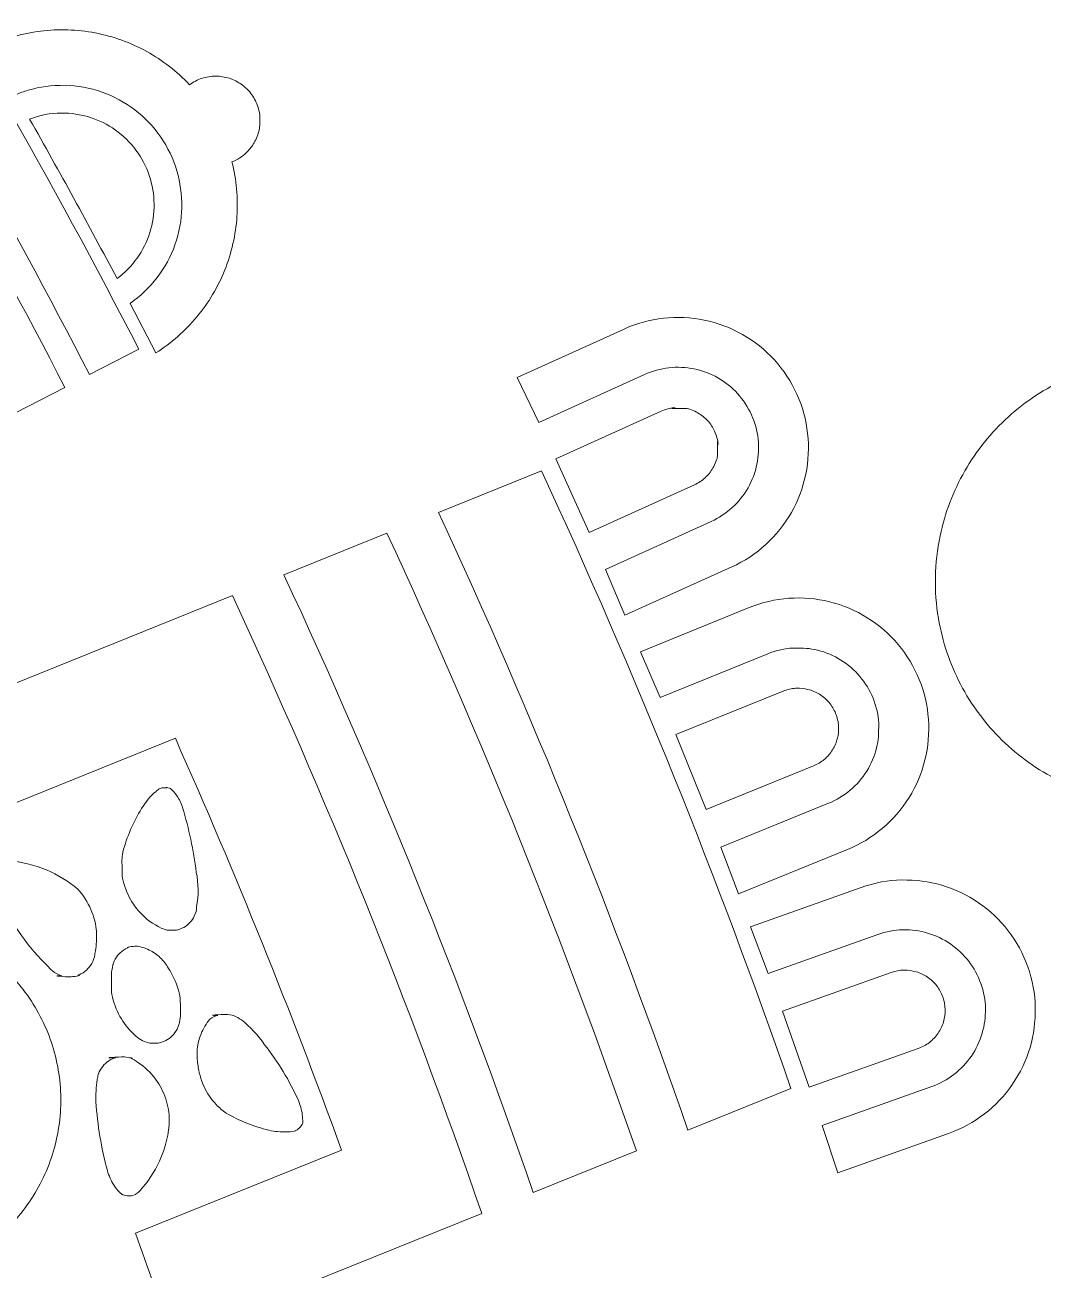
# Model space of a CAD drawing. Header units: millimetres. Extents: x -216 to 235, y -247 to 205.
# Drawn here: x 136.13 to 158.94, y 25.22 to 53.1 of the extents above; entities that cross this region are included whole.
import ezdxf

# ---------------------------------------------------------------- set-up
doc = ezdxf.new("R2010")
doc.units = ezdxf.units.MM
doc.header["$MEASUREMENT"] = 0
doc.layers.add('Camada 1', color=7, linetype='Continuous')

msp = doc.modelspace()

# ---------------------------------------------------------------- linework, layer by layer
at = {"layer": 'Camada 1', "color": 240, "lineweight": 18}
msp.add_open_spline([(40.386, -243.7514), (52.549, -242.0562), (64.5321, -239.369), (76.2543, -235.708), (76.2543, -235.708), (98.8911, -228.6351), (120.1427, -218.1082), (139.486, -204.3864), (139.486, -204.3864), (164.4969, -186.644), (185.4274, -164.233), (201.4217, -138.0695), (201.4217, -138.0695), (213.7717, -117.7741), (222.7947, -95.7966), (228.2686, -72.6782), (228.2686, -72.6782), (232.7664, -53.682), (234.7784, -34.2646), (234.2711, -14.7498), (234.2711, -14.7498), (233.6078, 8.9614), (229.2434, 32.277), (221.2854, 54.6227), (221.2854, 54.6227), (213.3274, 76.9685), (201.9717, 97.7943), (187.498, 116.5872), (187.498, 116.5872), (182.1139, 123.578), (176.3293, 130.2413), (170.1642, 136.5541), (170.1642, 136.5541), (153.5928, 153.4769), (134.5781, 167.599), (113.5883, 178.5727), (113.5883, 178.5727), (92.5985, 189.5464), (70.1505, 197.1015), (46.7969, 201.0519), (46.7969, 201.0519), (39.0919, 202.3552), (31.3295, 203.2562), (23.5308, 203.7524), (23.5308, 203.7524), (0.054, 205.2792), (-23.3725, 203.1146), (-46.1721, 197.3119), (-46.1721, 197.3119), (-57.2082, 194.503), (-67.9982, 190.8615), (-78.4793, 186.4083), (-78.4793, 186.4083), (-100.2525, 177.1917), (-120.3159, 164.6826), (-138.1754, 149.1888), (-138.1754, 149.1888), (-156.0349, 133.6951), (-171.2507, 115.5983), (-183.4483, 95.344), (-183.4483, 95.344), (-190.4371, 83.7389), (-196.3515, 71.5511), (-201.1434, 58.8799), (-201.1434, 58.8799), (-210.746, 33.3304), (-215.639, 6.4782), (-215.6655, -20.8162), (-215.6655, -20.8162), (-215.6885, -44.4186), (-212.0189, -67.7341), (-204.7472, -90.1884), (-204.7472, -90.1884), (-197.4754, -112.6427), (-186.7806, -133.683), (-172.926, -152.7913), (-172.926, -152.7913), (-167.4686, -160.3181), (-161.5547, -167.4917), (-155.2071, -174.2846)], degree=3, knots=[0, 0, 0, 0, 0.047619, 0.047619, 0.047619, 0.047619, 0.0952381, 0.0952381, 0.0952381, 0.0952381, 0.1428571, 0.1428571, 0.1428571, 0.1428571, 0.1904762, 0.1904762, 0.1904762, 0.1904762, 0.2380952, 0.2380952, 0.2380952, 0.2380952, 0.2857143, 0.2857143, 0.2857143, 0.2857143, 0.3333333, 0.3333333, 0.3333333, 0.3333333, 0.3809524, 0.3809524, 0.3809524, 0.3809524, 0.4285714, 0.4285714, 0.4285714, 0.4285714, 0.4761905, 0.4761905, 0.4761905, 0.4761905, 0.5238095, 0.5238095, 0.5238095, 0.5238095, 0.5714286, 0.5714286, 0.5714286, 0.5714286, 0.6190476, 0.6190476, 0.6190476, 0.6190476, 0.6666667, 0.6666667, 0.6666667, 0.6666667, 0.7142857, 0.7142857, 0.7142857, 0.7142857, 0.7619048, 0.7619048, 0.7619048, 0.7619048, 0.8095238, 0.8095238, 0.8095238, 0.8095238, 0.8571429, 0.8571429, 0.8571429, 0.8571429, 0.9047619, 0.9047619, 0.9047619, 0.9047619, 1, 1, 1, 1], dxfattribs=at)
at = {"layer": 'Camada 1', "color": 250, "lineweight": 18}
for points, knots in [([(169.4556, 135.5004), (152.9965, 152.348), (134.1044, 166.4135), (113.2447, 177.3504), (113.2447, 177.3504), (92.385, 188.2873), (70.0712, 195.8264), (46.8527, 199.782), (46.8527, 199.782), (39.1901, 201.0875), (31.4701, 201.9926), (23.7134, 202.4951), (23.7134, 202.4951), (0.3708, 204.0413), (-22.9262, 201.9169), (-45.6041, 196.1741), (-45.6041, 196.1741), (-56.5864, 193.3931), (-67.3248, 189.7829), (-77.7567, 185.3645), (-77.7567, 185.3645), (-99.4202, 176.2238), (-119.3871, 163.8067), (-137.1658, 148.419), (-137.1658, 148.419), (-154.9444, 133.0313), (-170.097, 115.0518), (-182.2504, 94.9233), (-182.2504, 94.9233), (-189.2131, 83.3915), (-195.1084, 71.2792), (-199.8881, 58.6848), (-199.8881, 58.6848), (-209.4979, 33.2044), (-214.3954, 6.4161), (-214.4225, -20.8161), (-214.4225, -20.8161), (-214.4225, -44.3152), (-210.6959, -67.68), (-203.3914, -90.0987), (-203.3914, -90.0987), (-196.087, -112.5174), (-185.3655, -133.5174), (-171.4908, -152.5816), (-171.4908, -152.5816), (-166.2338, -159.8049), (-160.555, -166.7015), (-154.4747, -173.2469), (-154.4747, -173.2469), (-138.5335, -190.4321), (-120.1002, -204.912), (-99.6287, -216.33), (-99.6287, -216.33), (-77.9909, -228.3986), (-54.6567, -236.727), (-30.2673, -241.0865), (-30.2673, -241.0865), (-7.2069, -245.2627), (16.2229, -245.78), (39.4452, -242.6257)], [0, 0, 0, 0, 0.0625, 0.0625, 0.0625, 0.0625, 0.125, 0.125, 0.125, 0.125, 0.1875, 0.1875, 0.1875, 0.1875, 0.25, 0.25, 0.25, 0.25, 0.3125, 0.3125, 0.3125, 0.3125, 0.375, 0.375, 0.375, 0.375, 0.4375, 0.4375, 0.4375, 0.4375, 0.5, 0.5, 0.5, 0.5, 0.5625, 0.5625, 0.5625, 0.5625, 0.625, 0.625, 0.625, 0.625, 0.6875, 0.6875, 0.6875, 0.6875, 0.75, 0.75, 0.75, 0.75, 0.8125, 0.8125, 0.8125, 0.8125, 0.875, 0.875, 0.875, 0.875, 1, 1, 1, 1]), ([(99.0752, -223.5108), (120.3873, -214.0775), (139.9613, -201.4264), (157.3152, -185.869), (157.3152, -185.869), (174.6691, -170.3116), (189.3757, -152.2309), (201.0728, -132.0723), (201.0728, -132.0723), (204.8494, -125.5637), (208.2899, -118.8715), (211.3855, -112.0128), (211.3855, -112.0128), (220.9957, -90.6018), (227.1381, -67.9511), (229.6616, -44.6183), (229.6616, -44.6183), (230.6264, -35.6978), (231.0521, -26.7353), (230.9373, -17.7634), (230.9373, -17.7634), (230.6204, 5.5261), (226.664, 28.4794), (219.1656, 50.5313), (219.1656, 50.5313), (211.6673, 72.5831), (200.8116, 93.1904), (186.8659, 111.8459), (186.8659, 111.8459), (180.4775, 120.3917), (173.4894, 128.4544), (165.9379, 135.9921), (165.9379, 135.9921), (163.2606, 138.6646), (160.5161, 141.2679), (157.7061, 143.8004)], [0, 0, 0, 0, 0.1, 0.1, 0.1, 0.1, 0.2, 0.2, 0.2, 0.2, 0.3, 0.3, 0.3, 0.3, 0.4, 0.4, 0.4, 0.4, 0.5, 0.5, 0.5, 0.5, 0.6, 0.6, 0.6, 0.6, 0.7, 0.7, 0.7, 0.7, 0.8, 0.8, 0.8, 0.8, 1, 1, 1, 1]), ([(60.7714, 142.4533), (77.9787, 137.0124), (94.123, 128.9467), (108.8068, 118.4548), (108.8068, 118.4548), (124.9538, 106.9173), (138.8796, 92.7784), (150.1705, 76.4581), (150.1705, 76.4581), (160.415, 61.5908), (168.2076, 45.304), (173.3565, 27.9986), (173.3565, 27.9986), (178.6945, 10.0576), (181.054, -8.5113), (180.3726, -27.2172), (180.3726, -27.2172), (179.6985, -45.2033), (176.219, -62.8625), (170.0198, -79.76), (170.0198, -79.76), (163.8206, -96.6575), (155.0545, -112.3772), (143.9371, -126.532), (143.9371, -126.532), (140.0032, -131.5408), (135.7961, -136.3224), (131.3289, -140.8621), (131.3289, -140.8621), (122.0238, -150.3182), (111.6907, -158.6385), (100.4673, -165.7122)], [0, 0, 0, 0, 0.1111111, 0.1111111, 0.1111111, 0.1111111, 0.2222222, 0.2222222, 0.2222222, 0.2222222, 0.3333333, 0.3333333, 0.3333333, 0.3333333, 0.4444444, 0.4444444, 0.4444444, 0.4444444, 0.5555556, 0.5555556, 0.5555556, 0.5555556, 0.6666667, 0.6666667, 0.6666667, 0.6666667, 0.7777778, 0.7777778, 0.7777778, 0.7777778, 1, 1, 1, 1]), ([(157.7781, 142.3947), (174.8588, 126.9372), (189.3112, 108.9981), (200.7793, 89.0189), (200.7793, 89.0189), (208.9387, 74.804), (215.4585, 59.7664), (220.2569, 44.0943), (220.2569, 44.0943), (227.0855, 21.7894), (230.3409, -1.3091), (229.9427, -24.6323), (229.9427, -24.6323), (229.7943, -33.3264), (229.1356, -41.9967), (227.9688, -50.6134), (227.9688, -50.6134), (224.8247, -73.616), (218.1209, -95.8435), (208.0225, -116.7486), (208.0225, -116.7486), (198.742, -135.9605), (186.7927, -153.6364), (172.4235, -169.4081), (172.4235, -169.4081), (151.9431, -191.8875), (127.3193, -209.7323), (99.5812, -222.1967)], [0, 0, 0, 0, 0.125, 0.125, 0.125, 0.125, 0.25, 0.25, 0.25, 0.25, 0.375, 0.375, 0.375, 0.375, 0.5, 0.5, 0.5, 0.5, 0.625, 0.625, 0.625, 0.625, 0.75, 0.75, 0.75, 0.75, 1, 1, 1, 1]), ([(99.8055, -164.6599), (114.881, -155.2167), (128.2937, -143.5315), (139.7132, -129.8919), (139.7132, -129.8919), (152.7839, -114.2803), (162.8561, -96.5853), (169.6061, -77.3759), (169.6061, -77.3759), (175.5536, -60.4675), (178.7829, -42.8368), (179.2144, -24.9179), (179.2144, -24.9179), (179.4625, -14.612), (178.7772, -4.3259), (177.1642, 5.8561), (177.1642, 5.8561), (174.3321, 23.5449), (168.7678, 40.5729), (160.6081, 56.5209), (160.6081, 56.5209), (152.4838, 72.3997), (141.9854, 86.8191), (129.3689, 99.4273), (129.3689, 99.4273), (116.7368, 112.0511), (102.2854, 122.5434), (86.3705, 130.6458), (86.3705, 130.6458), (78.0161, 134.8992), (69.3387, 138.4478), (60.3979, 141.2675)], [0, 0, 0, 0, 0.1111111, 0.1111111, 0.1111111, 0.1111111, 0.2222222, 0.2222222, 0.2222222, 0.2222222, 0.3333333, 0.3333333, 0.3333333, 0.3333333, 0.4444444, 0.4444444, 0.4444444, 0.4444444, 0.5555556, 0.5555556, 0.5555556, 0.5555556, 0.6666667, 0.6666667, 0.6666667, 0.6666667, 0.7777778, 0.7777778, 0.7777778, 0.7777778, 1, 1, 1, 1]), ([(39.4452, -242.6257), (51.8039, -240.947), (63.9786, -238.2392), (75.8837, -234.5214), (75.8837, -234.5214), (98.4034, -227.4817), (119.5445, -217.0058), (138.7865, -203.3516), (138.7865, -203.3516), (162.3398, -186.6382), (182.2735, -165.7398), (197.8558, -141.4234), (197.8558, -141.4234), (210.5592, -121.5071), (219.9906, -99.8488), (225.9178, -76.9817), (225.9178, -76.9817), (231.1662, -56.7331), (233.5541, -35.952), (233.035, -15.0406), (233.035, -15.0406), (232.4527, 8.4214), (228.2073, 31.5036), (220.4032, 53.6376), (220.4032, 53.6376), (212.5992, 75.7714), (201.4288, 96.412), (187.1669, 115.0511), (187.1669, 115.0511), (181.6804, 122.2215), (175.7693, 129.0463), (169.4555, 135.5004)], [0, 0, 0, 0, 0.1111111, 0.1111111, 0.1111111, 0.1111111, 0.2222222, 0.2222222, 0.2222222, 0.2222222, 0.3333333, 0.3333333, 0.3333333, 0.3333333, 0.4444444, 0.4444444, 0.4444444, 0.4444444, 0.5555556, 0.5555556, 0.5555556, 0.5555556, 0.6666667, 0.6666667, 0.6666667, 0.6666667, 0.7777778, 0.7777778, 0.7777778, 0.7777778, 1, 1, 1, 1]), ([(148.7192, 133.8278), (164.905, 119.3146), (178.6212, 102.4479), (189.53, 83.6432), (189.53, 83.6432), (198.4411, 68.2822), (205.3104, 51.9059), (210.0247, 34.7844), (210.0247, 34.7844), (217.5235, 7.5444), (219.4373, -20.6439), (215.6891, -48.6475), (215.6891, -48.6475), (212.7593, -70.3435), (206.4715, -91.3141), (196.9806, -111.043), (196.9806, -111.043), (188.8786, -127.8847), (178.5954, -143.4905), (166.316, -157.5797), (166.316, -157.5797), (149.2138, -177.2025), (128.7813, -193.3288), (105.7217, -205.4035), (105.7217, -205.4035), (105.5479, -205.7723), (105.3184, -206.1094), (105.039, -206.4064), (105.039, -206.4064), (104.8151, -206.6446), (104.5629, -206.8527), (104.2866, -207.0274), (104.2866, -207.0274), (104.2866, -207.2716), (104.248, -207.5139), (104.1722, -207.7466), (104.1722, -207.7466), (104.0964, -207.9793), (103.9852, -208.1974), (103.8412, -208.3953), (103.8412, -208.3953), (103.779, -208.4809), (103.711, -208.562), (103.6377, -208.6384), (103.6377, -208.6384), (103.4563, -208.8272), (103.2565, -208.9964), (103.0404, -209.1442), (103.0404, -209.1442), (103.0124, -209.6654), (102.9156, -210.1783), (102.7516, -210.6738), (102.7516, -210.6738), (102.6789, -210.8857), (102.5739, -211.0836), (102.4393, -211.2627), (102.4393, -211.2627), (102.3046, -211.4418), (102.1436, -211.5977), (101.9602, -211.7264)], [0, 0, 0, 0, 0.0625, 0.0625, 0.0625, 0.0625, 0.125, 0.125, 0.125, 0.125, 0.1875, 0.1875, 0.1875, 0.1875, 0.25, 0.25, 0.25, 0.25, 0.3125, 0.3125, 0.3125, 0.3125, 0.375, 0.375, 0.375, 0.375, 0.4375, 0.4375, 0.4375, 0.4375, 0.5, 0.5, 0.5, 0.5, 0.5625, 0.5625, 0.5625, 0.5625, 0.625, 0.625, 0.625, 0.625, 0.6875, 0.6875, 0.6875, 0.6875, 0.75, 0.75, 0.75, 0.75, 0.8125, 0.8125, 0.8125, 0.8125, 0.875, 0.875, 0.875, 0.875, 1, 1, 1, 1]), ([(131.6572, 55.6663), (131.9572, 56.0205), (132.2018, 56.415), (132.3856, 56.8412), (132.3856, 56.8412), (134.6481, 53.2693), (136.7495, 49.6003), (138.6858, 45.8415)], [0, 0, 0, 0, 0.3333333, 0.3333333, 0.3333333, 0.3333333, 1, 1, 1, 1]), ([(135.3029, 52.6212), (135.6762, 52.7964), (136.0723, 52.9112), (136.4815, 52.9625), (136.4815, 52.9625), (136.8906, 53.0139), (137.3028, 53.0006), (137.7079, 52.9229), (137.7079, 52.9229), (138.1129, 52.8453), (138.5008, 52.7053), (138.862, 52.5063), (138.862, 52.5063), (139.2191, 52.3096), (139.5414, 52.0601), (139.8213, 51.7637)], [0, 0, 0, 0, 0.2, 0.2, 0.2, 0.2, 0.4, 0.4, 0.4, 0.4, 0.6, 0.6, 0.6, 0.6, 1, 1, 1, 1]), ([(139.8213, 51.7637), (139.9058, 51.8253), (139.9989, 51.8729), (140.0984, 51.9054), (140.0984, 51.9054), (140.1978, 51.9378), (140.3017, 51.9545), (140.4057, 51.9545), (140.4057, 51.9545), (140.5109, 51.9545), (140.6136, 51.9384), (140.7131, 51.9063), (140.7131, 51.9063), (140.8126, 51.8741), (140.9059, 51.8268), (140.9906, 51.7654), (140.9906, 51.7654), (141.0565, 51.7176), (141.1161, 51.6622), (141.1685, 51.5999), (141.1685, 51.5999), (141.2358, 51.5193), (141.2896, 51.4291), (141.3287, 51.3317), (141.3287, 51.3317), (141.3678, 51.2342), (141.3982, 51.1093), (141.3982, 51.0271), (141.3982, 51.0271), (141.3982, 50.8809), (141.3958, 50.8178), (141.3701, 50.716), (141.3701, 50.716), (141.3444, 50.6142), (141.3031, 50.5176), (141.2472, 50.4287)], [0, 0, 0, 0, 0.1, 0.1, 0.1, 0.1, 0.2, 0.2, 0.2, 0.2, 0.3, 0.3, 0.3, 0.3, 0.4, 0.4, 0.4, 0.4, 0.5, 0.5, 0.5, 0.5, 0.6, 0.6, 0.6, 0.6, 0.7, 0.7, 0.7, 0.7, 0.8, 0.8, 0.8, 0.8, 1, 1, 1, 1]), ([(138.4896, 46.8661), (138.7215, 47.0259), (138.9256, 47.22), (139.0967, 47.4437), (139.0967, 47.4437), (139.2679, 47.6673), (139.402, 47.915), (139.4957, 48.1806), (139.4957, 48.1806), (139.5894, 48.4462), (139.6474, 48.7495), (139.6474, 49.0047), (139.6474, 49.0047), (139.6474, 49.3191), (139.6173, 49.5655), (139.5369, 49.8354), (139.5369, 49.8354), (139.4566, 50.1053), (139.335, 50.3594), (139.1752, 50.5913), (139.1752, 50.5913), (139.0154, 50.8232), (138.8213, 51.0273), (138.5977, 51.1985), (138.5977, 51.1985), (138.374, 51.3696), (138.1263, 51.5037), (137.8608, 51.5974), (137.8608, 51.5974), (137.5951, 51.6911), (137.2918, 51.7491), (137.0366, 51.7491), (137.0366, 51.7491), (136.7222, 51.7491), (136.4759, 51.719), (136.2059, 51.6387), (136.2059, 51.6387), (136.1117, 51.6106), (136.0192, 51.5774), (135.9286, 51.5392)], [0, 0, 0, 0, 0.0909091, 0.0909091, 0.0909091, 0.0909091, 0.1818182, 0.1818182, 0.1818182, 0.1818182, 0.2727273, 0.2727273, 0.2727273, 0.2727273, 0.3636364, 0.3636364, 0.3636364, 0.3636364, 0.4545455, 0.4545455, 0.4545455, 0.4545455, 0.5454545, 0.5454545, 0.5454545, 0.5454545, 0.6363636, 0.6363636, 0.6363636, 0.6363636, 0.7272727, 0.7272727, 0.7272727, 0.7272727, 0.8181818, 0.8181818, 0.8181818, 0.8181818, 1, 1, 1, 1]), ([(136.9478, 51.1277), (136.7145, 51.1277), (136.4664, 51.0798), (136.2395, 50.9935), (136.2395, 50.9935), (136.9091, 49.812), (137.5618, 48.621), (138.1974, 47.4209)], [0, 0, 0, 0, 0.3333333, 0.3333333, 0.3333333, 0.3333333, 1, 1, 1, 1]), ([(138.1974, 47.4209), (138.3709, 47.5499), (138.5221, 47.7045), (138.6473, 47.8808), (138.6473, 47.8808), (138.7725, 48.0571), (138.8686, 48.2509), (138.9331, 48.4573), (138.9331, 48.4573), (138.9977, 48.6637), (139.0268, 48.8672), (139.0268, 49.0939), (139.0268, 49.0939), (139.0268, 49.3007), (138.9883, 49.5233), (138.9192, 49.7282), (138.9192, 49.7282), (138.8501, 49.9331), (138.7498, 50.1247), (138.6208, 50.2982), (138.6208, 50.2982), (138.4918, 50.4718), (138.3372, 50.623), (138.1609, 50.7482), (138.1609, 50.7482), (137.9845, 50.8734), (137.7908, 50.9694), (137.5844, 51.034), (137.5844, 51.034), (137.378, 51.0985), (137.1745, 51.1277), (136.9478, 51.1277)], [0, 0, 0, 0, 0.1111111, 0.1111111, 0.1111111, 0.1111111, 0.2222222, 0.2222222, 0.2222222, 0.2222222, 0.3333333, 0.3333333, 0.3333333, 0.3333333, 0.4444444, 0.4444444, 0.4444444, 0.4444444, 0.5555556, 0.5555556, 0.5555556, 0.5555556, 0.6666667, 0.6666667, 0.6666667, 0.6666667, 0.7777778, 0.7777778, 0.7777778, 0.7777778, 1, 1, 1, 1]), ([(141.2472, 50.4287), (141.2051, 50.3616), (141.1552, 50.2999), (141.0984, 50.2446), (141.0984, 50.2446), (141.0042, 50.153), (140.8938, 50.082), (140.7713, 50.0346), (140.7713, 50.0346), (140.8726, 49.6348), (140.91, 49.2242), (140.8828, 48.8127), (140.8828, 48.8127), (140.8556, 48.4013), (140.7644, 47.9992), (140.6113, 47.6162), (140.6113, 47.6162), (140.4583, 47.2333), (140.2472, 46.879), (139.9834, 46.5622), (139.9834, 46.5622), (139.7208, 46.2469), (139.4124, 45.9764), (139.0657, 45.7571)], [0, 0, 0, 0, 0.1428571, 0.1428571, 0.1428571, 0.1428571, 0.2857143, 0.2857143, 0.2857143, 0.2857143, 0.4285714, 0.4285714, 0.4285714, 0.4285714, 0.5714286, 0.5714286, 0.5714286, 0.5714286, 0.7142857, 0.7142857, 0.7142857, 0.7142857, 1, 1, 1, 1]), ([(149.5544, 46.293), (149.8345, 46.4197), (150.1309, 46.5011), (150.4364, 46.5352), (150.4364, 46.5352), (150.7419, 46.5692), (151.049, 46.555), (151.3501, 46.493), (151.3501, 46.493), (151.6512, 46.4309), (151.9388, 46.3225), (152.206, 46.1705), (152.206, 46.1705), (152.4732, 46.0184), (152.7133, 45.8264), (152.9204, 45.5993), (152.9204, 45.5993), (153.1275, 45.3721), (153.2965, 45.1153), (153.4233, 44.8353), (153.4233, 44.8353), (153.5501, 44.5552), (153.6315, 44.2588), (153.6655, 43.9533), (153.6655, 43.9533), (153.6995, 43.6477), (153.6853, 43.3406), (153.6233, 43.0396), (153.6233, 43.0396), (153.5613, 42.7385), (153.4529, 42.4508), (153.3008, 42.1836), (153.3008, 42.1836), (153.1488, 41.9165), (152.9568, 41.6764), (152.7296, 41.4693), (152.7296, 41.4693), (152.5024, 41.2622), (152.2457, 41.0931), (151.9656, 40.9664)], [0, 0, 0, 0, 0.0909091, 0.0909091, 0.0909091, 0.0909091, 0.1818182, 0.1818182, 0.1818182, 0.1818182, 0.2727273, 0.2727273, 0.2727273, 0.2727273, 0.3636364, 0.3636364, 0.3636364, 0.3636364, 0.4545455, 0.4545455, 0.4545455, 0.4545455, 0.5454545, 0.5454545, 0.5454545, 0.5454545, 0.6363636, 0.6363636, 0.6363636, 0.6363636, 0.7272727, 0.7272727, 0.7272727, 0.7272727, 0.8181818, 0.8181818, 0.8181818, 0.8181818, 1, 1, 1, 1]), ([(150.0151, 45.2753), (150.0151, 45.2753), (147.642, 44.2011), (147.642, 44.2011), (147.642, 44.2011), (147.642, 44.2011), (147.1572, 45.2078), (147.1572, 45.2078), (147.1572, 45.2078), (147.1572, 45.2078), (149.5544, 46.293), (149.5544, 46.293)], [0, 0, 0, 0, 0.25, 0.25, 0.25, 0.25, 0.5, 0.5, 0.5, 0.5, 1, 1, 1, 1]), ([(162.0326, 35.6956), (162.5525, 35.7517), (163.0573, 35.8884), (163.5344, 36.1024), (163.5344, 36.1024), (164.0115, 36.3165), (164.4493, 36.6025), (164.837, 36.9535), (164.837, 36.9535), (165.2246, 37.3044), (165.5526, 37.7117), (165.8128, 38.1653), (165.8128, 38.1653), (166.073, 38.6189), (166.259, 39.1076), (166.3664, 39.6194), (166.3664, 39.6194), (166.4737, 40.1313), (166.4996, 40.6535), (166.4435, 41.1735), (166.4435, 41.1735), (166.3874, 41.6934), (166.2506, 42.1981), (166.0366, 42.6752), (166.0366, 42.6752), (165.8226, 43.1524), (165.5366, 43.5901), (165.1856, 43.9778), (165.1856, 43.9778), (164.8346, 44.3654), (164.4273, 44.6934), (163.9737, 44.9536), (163.9737, 44.9536), (163.5201, 45.2138), (163.0314, 45.3999), (162.5196, 45.5072), (162.5196, 45.5072), (162.0078, 45.6145), (161.4855, 45.6404), (160.9656, 45.5843), (160.9656, 45.5843), (160.4457, 45.5282), (159.941, 45.3915), (159.4638, 45.1775), (159.4638, 45.1775), (158.9867, 44.9635), (158.5489, 44.6774), (158.1613, 44.3265), (158.1613, 44.3265), (157.7736, 43.9755), (157.4457, 43.5682), (157.1855, 43.1146), (157.1855, 43.1146), (156.9253, 42.661), (156.7392, 42.1722), (156.6319, 41.6604), (156.6319, 41.6604), (156.504, 41.0504), (156.4917, 40.4272), (156.5954, 39.8125), (156.5954, 39.8125), (156.6823, 39.2969), (156.8489, 38.8012), (157.0909, 38.3377), (157.0909, 38.3377), (157.333, 37.8743), (157.6445, 37.4543), (158.0179, 37.0883), (158.0179, 37.0883), (158.3914, 36.7223), (158.8175, 36.4192), (159.2857, 36.1865), (159.2857, 36.1865), (159.754, 35.9537), (160.2529, 35.7972), (160.7701, 35.7205), (160.7701, 35.7205), (161.1887, 35.6585), (161.6119, 35.6502), (162.0326, 35.6956)], [0, 0, 0, 0, 0.047619, 0.047619, 0.047619, 0.047619, 0.0952381, 0.0952381, 0.0952381, 0.0952381, 0.1428571, 0.1428571, 0.1428571, 0.1428571, 0.1904762, 0.1904762, 0.1904762, 0.1904762, 0.2380952, 0.2380952, 0.2380952, 0.2380952, 0.2857143, 0.2857143, 0.2857143, 0.2857143, 0.3333333, 0.3333333, 0.3333333, 0.3333333, 0.3809524, 0.3809524, 0.3809524, 0.3809524, 0.4285714, 0.4285714, 0.4285714, 0.4285714, 0.4761905, 0.4761905, 0.4761905, 0.4761905, 0.5238095, 0.5238095, 0.5238095, 0.5238095, 0.5714286, 0.5714286, 0.5714286, 0.5714286, 0.6190476, 0.6190476, 0.6190476, 0.6190476, 0.6666667, 0.6666667, 0.6666667, 0.6666667, 0.7142857, 0.7142857, 0.7142857, 0.7142857, 0.7619048, 0.7619048, 0.7619048, 0.7619048, 0.8095238, 0.8095238, 0.8095238, 0.8095238, 0.8571429, 0.8571429, 0.8571429, 0.8571429, 0.9047619, 0.9047619, 0.9047619, 0.9047619, 1, 1, 1, 1]), ([(152.5553, 43.8296), (152.5343, 44.0184), (152.484, 44.2016), (152.4057, 44.3746), (152.4057, 44.3746), (152.3273, 44.5476), (152.2229, 44.7063), (152.0949, 44.8467), (152.0949, 44.8467), (151.967, 44.987), (151.8186, 45.1057), (151.6535, 45.1996), (151.6535, 45.1996), (151.4884, 45.2936), (151.3107, 45.3605), (151.1246, 45.3989), (151.1246, 45.3989), (150.9386, 45.4372), (150.7489, 45.446), (150.5601, 45.425), (150.5601, 45.425), (150.3713, 45.4039), (150.1881, 45.3536), (150.0151, 45.2753)], [0, 0, 0, 0, 0.1428571, 0.1428571, 0.1428571, 0.1428571, 0.2857143, 0.2857143, 0.2857143, 0.2857143, 0.4285714, 0.4285714, 0.4285714, 0.4285714, 0.5714286, 0.5714286, 0.5714286, 0.5714286, 0.7142857, 0.7142857, 0.7142857, 0.7142857, 1, 1, 1, 1]), ([(150.3875, 44.4525), (150.3875, 44.4525), (148.027, 43.3839), (148.027, 43.3839), (148.027, 43.3839), (148.027, 43.3839), (148.7731, 41.7388), (148.7731, 41.7388), (148.7731, 41.7388), (148.7731, 41.7388), (151.1325, 42.8069), (151.1325, 42.8069)], [0, 0, 0, 0, 0.25, 0.25, 0.25, 0.25, 0.5, 0.5, 0.5, 0.5, 1, 1, 1, 1]), ([(151.4275, 44.2382), (151.3635, 44.3084), (151.2893, 44.3677), (151.2068, 44.4146), (151.2068, 44.4146), (151.1242, 44.4616), (150.9945, 44.5143), (150.9423, 44.5143), (150.9423, 44.5143), (150.2573, 44.5143), (150.8383, 44.5273), (150.6601, 44.5273), (150.6601, 44.5273), (150.5948, 44.5273), (150.4741, 44.4917), (150.3875, 44.4525)], [0, 0, 0, 0, 0.2, 0.2, 0.2, 0.2, 0.4, 0.4, 0.4, 0.4, 0.6, 0.6, 0.6, 0.6, 1, 1, 1, 1]), ([(151.1325, 42.8069), (151.219, 42.846), (151.2983, 42.8982), (151.3685, 42.9622), (151.3685, 42.9622), (151.4387, 43.0262), (151.498, 43.1004), (151.545, 43.1829), (151.545, 43.1829), (151.592, 43.2655), (151.6446, 43.3952), (151.6446, 43.4474), (151.6446, 43.4474), (151.6446, 44.1324), (151.6576, 43.5514), (151.6576, 43.7296), (151.6576, 43.7296), (151.6576, 43.7949), (151.622, 43.9156), (151.5828, 44.0021), (151.5828, 44.0021), (151.5437, 44.0886), (151.4915, 44.168), (151.4275, 44.2382)], [0, 0, 0, 0, 0.1428571, 0.1428571, 0.1428571, 0.1428571, 0.2857143, 0.2857143, 0.2857143, 0.2857143, 0.4285714, 0.4285714, 0.4285714, 0.4285714, 0.5714286, 0.5714286, 0.5714286, 0.5714286, 0.7142857, 0.7142857, 0.7142857, 0.7142857, 1, 1, 1, 1]), ([(151.505, 41.984), (151.678, 42.0624), (151.8366, 42.1668), (151.977, 42.2948), (151.977, 42.2948), (152.1174, 42.4228), (152.236, 42.5711), (152.33, 42.7362), (152.33, 42.7362), (152.4239, 42.9013), (152.4909, 43.079), (152.5292, 43.265), (152.5292, 43.265), (152.5676, 43.4511), (152.5763, 43.6408), (152.5553, 43.8296)], [0, 0, 0, 0, 0.2, 0.2, 0.2, 0.2, 0.4, 0.4, 0.4, 0.4, 0.6, 0.6, 0.6, 0.6, 1, 1, 1, 1]), ([(151.9656, 40.9664), (151.9656, 40.9664), (149.5697, 39.8818), (149.5697, 39.8818), (149.5697, 39.8818), (149.5697, 39.8818), (149.1342, 40.9108), (149.1342, 40.9108), (149.1342, 40.9108), (149.1342, 40.9108), (151.505, 41.984), (151.505, 41.984)], [0, 0, 0, 0, 0.25, 0.25, 0.25, 0.25, 0.5, 0.5, 0.5, 0.5, 1, 1, 1, 1]), ([(156.3715, 37.5555), (156.3496, 37.8621), (156.28, 38.1616), (156.1643, 38.4464), (156.1643, 38.4464), (156.0488, 38.7313), (155.89, 38.9945), (155.6921, 39.2297), (155.6921, 39.2297), (155.4941, 39.4649), (155.2618, 39.6662), (155.0009, 39.8287), (155.0009, 39.8287), (154.7399, 39.9912), (154.4568, 40.1109), (154.1584, 40.1848), (154.1584, 40.1848), (153.86, 40.2587), (153.5537, 40.2851), (153.2471, 40.2632), (153.2471, 40.2632), (152.9404, 40.2412), (152.641, 40.1716), (152.3562, 40.056)], [0, 0, 0, 0, 0.1428571, 0.1428571, 0.1428571, 0.1428571, 0.2857143, 0.2857143, 0.2857143, 0.2857143, 0.4285714, 0.4285714, 0.4285714, 0.4285714, 0.5714286, 0.5714286, 0.5714286, 0.5714286, 0.7142857, 0.7142857, 0.7142857, 0.7142857, 1, 1, 1, 1]), ([(152.3562, 40.056), (152.3562, 40.056), (149.9192, 39.0671), (149.9192, 39.0671), (149.9192, 39.0671), (149.9192, 39.0671), (150.3648, 38.0424), (150.3648, 38.0424), (150.3648, 38.0424), (150.3648, 38.0424), (152.7762, 39.021), (152.7762, 39.021)], [0, 0, 0, 0, 0.25, 0.25, 0.25, 0.25, 0.5, 0.5, 0.5, 0.5, 1, 1, 1, 1]), ([(152.7762, 39.021), (152.9522, 39.0924), (153.18, 39.1489), (153.3267, 39.1489), (153.3267, 39.1489), (153.5978, 39.1489), (153.7054, 39.1462), (153.8898, 39.1005), (153.8898, 39.1005), (154.0742, 39.0549), (154.2491, 38.9809), (154.4104, 38.8805), (154.4104, 38.8805), (154.5716, 38.7801), (154.7151, 38.6557), (154.8374, 38.5104), (154.8374, 38.5104), (154.9598, 38.365), (155.0579, 38.2024), (155.1293, 38.0264), (155.1293, 38.0264), (155.2007, 37.8504), (155.2572, 37.6227), (155.2572, 37.4759), (155.2572, 37.4759), (155.2572, 37.2047), (155.2545, 37.0972), (155.2088, 36.9128), (155.2088, 36.9128), (155.1632, 36.7284), (155.0892, 36.5535), (154.9888, 36.3922), (154.9888, 36.3922), (154.8884, 36.231), (154.764, 36.0874), (154.6187, 35.9651), (154.6187, 35.9651), (154.4733, 35.8428), (154.3107, 35.7447), (154.1347, 35.6733)], [0, 0, 0, 0, 0.0909091, 0.0909091, 0.0909091, 0.0909091, 0.1818182, 0.1818182, 0.1818182, 0.1818182, 0.2727273, 0.2727273, 0.2727273, 0.2727273, 0.3636364, 0.3636364, 0.3636364, 0.3636364, 0.4545455, 0.4545455, 0.4545455, 0.4545455, 0.5454545, 0.5454545, 0.5454545, 0.5454545, 0.6363636, 0.6363636, 0.6363636, 0.6363636, 0.7272727, 0.7272727, 0.7272727, 0.7272727, 0.8181818, 0.8181818, 0.8181818, 0.8181818, 1, 1, 1, 1]), ([(153.1158, 38.1841), (153.2038, 38.2198), (153.3177, 38.2481), (153.3911, 38.2481), (153.3911, 38.2481), (153.5266, 38.2481), (153.5804, 38.2467), (153.6726, 38.2239), (153.6726, 38.2239), (153.7648, 38.201), (153.8523, 38.164), (153.9329, 38.1138), (153.9329, 38.1138), (154.0135, 38.0636), (154.0853, 38.0014), (154.1465, 37.9288), (154.1465, 37.9288), (154.2076, 37.8561), (154.2566, 37.7748), (154.2924, 37.6867), (154.2924, 37.6867), (154.3281, 37.5988), (154.3563, 37.4849), (154.3563, 37.4115), (154.3563, 37.4115), (154.3563, 37.2759), (154.355, 37.2222), (154.3321, 37.13), (154.3321, 37.13), (154.3093, 37.0378), (154.2723, 36.9503), (154.2221, 36.8697), (154.2221, 36.8697), (154.1719, 36.7891), (154.1097, 36.7173), (154.0371, 36.6561), (154.0371, 36.6561), (153.9644, 36.595), (153.8831, 36.5459), (153.7951, 36.5102)], [0, 0, 0, 0, 0.0909091, 0.0909091, 0.0909091, 0.0909091, 0.1818182, 0.1818182, 0.1818182, 0.1818182, 0.2727273, 0.2727273, 0.2727273, 0.2727273, 0.3636364, 0.3636364, 0.3636364, 0.3636364, 0.4545455, 0.4545455, 0.4545455, 0.4545455, 0.5454545, 0.5454545, 0.5454545, 0.5454545, 0.6363636, 0.6363636, 0.6363636, 0.6363636, 0.7272727, 0.7272727, 0.7272727, 0.7272727, 0.8181818, 0.8181818, 0.8181818, 0.8181818, 1, 1, 1, 1]), ([(153.7951, 36.5102), (153.7951, 36.5102), (151.3941, 35.5359), (151.3941, 35.5359), (151.3941, 35.5359), (151.3941, 35.5359), (150.716, 37.2102), (150.716, 37.2102), (150.716, 37.2102), (150.716, 37.2102), (153.1158, 38.1841), (153.1158, 38.1841)], [0, 0, 0, 0, 0.25, 0.25, 0.25, 0.25, 0.5, 0.5, 0.5, 0.5, 1, 1, 1, 1]), ([(154.5547, 34.6382), (154.8396, 34.7538), (155.1028, 34.9125), (155.338, 35.1105), (155.338, 35.1105), (155.5732, 35.3085), (155.7745, 35.5408), (155.937, 35.8017), (155.937, 35.8017), (156.0995, 36.0627), (156.2192, 36.3458), (156.2931, 36.6442), (156.2931, 36.6442), (156.3671, 36.9426), (156.3934, 37.2489), (156.3715, 37.5555)], [0, 0, 0, 0, 0.2, 0.2, 0.2, 0.2, 0.4, 0.4, 0.4, 0.4, 0.6, 0.6, 0.6, 0.6, 1, 1, 1, 1]), ([(139.0707, 35.9397), (138.942, 35.8309), (138.8335, 35.7019), (138.7484, 35.5564), (138.7484, 35.5564), (138.5596, 35.2525), (138.4185, 34.9238), (138.3283, 34.5777), (138.3283, 34.5777), (138.297, 34.4179), (138.3106, 34.4246), (138.3106, 34.0935), (138.3106, 34.0935), (138.3106, 33.9844), (138.3749, 33.7751), (138.4434, 33.6274), (138.4434, 33.6274), (138.512, 33.4797), (138.6029, 33.3446), (138.7137, 33.2253), (138.7137, 33.2253), (138.8487, 33.08), (139.0089, 32.9631), (139.1883, 32.8786), (139.1883, 32.8786), (139.2412, 32.8536), (139.3168, 32.83), (139.3554, 32.83), (139.3554, 32.83), (139.4801, 32.83), (139.2414, 32.8354), (139.5293, 32.8354), (139.5293, 32.8354), (139.5625, 32.8354), (139.6418, 32.8661), (139.693, 32.8943), (139.693, 32.8943), (139.7443, 32.9224), (139.7905, 32.9583), (139.8306, 33.0009), (139.8306, 33.0009), (139.8706, 33.0435), (139.9035, 33.0919), (139.9284, 33.1447), (139.9284, 33.1447), (139.9594, 33.2105), (139.9807, 33.2914), (139.9807, 33.3537), (139.9807, 33.3537), (140.0259, 33.6117), (140.0229, 33.8737), (139.9718, 34.1306), (139.9718, 34.1306), (139.9104, 34.6207), (139.8079, 35.1039), (139.6651, 35.5767), (139.6651, 35.5767), (139.6364, 35.6717), (139.5932, 35.761), (139.5366, 35.8424), (139.5366, 35.8424), (139.4962, 35.9006), (139.4494, 35.9539), (139.397, 36.0016), (139.397, 36.0016), (139.4333, 36.0016), (139.3311, 36.0259), (139.3107, 36.0259), (139.3107, 36.0259), (139.2515, 36.0259), (139.4057, 36.0222), (139.2212, 36.0222), (139.2212, 36.0222), (139.2044, 36.0222), (139.1113, 35.9911), (139.1371, 35.9911), (139.1371, 35.9911), (139.1279, 35.9911), (139.0707, 35.9471), (139.0707, 35.9397)], [0, 0, 0, 0, 0.047619, 0.047619, 0.047619, 0.047619, 0.0952381, 0.0952381, 0.0952381, 0.0952381, 0.1428571, 0.1428571, 0.1428571, 0.1428571, 0.1904762, 0.1904762, 0.1904762, 0.1904762, 0.2380952, 0.2380952, 0.2380952, 0.2380952, 0.2857143, 0.2857143, 0.2857143, 0.2857143, 0.3333333, 0.3333333, 0.3333333, 0.3333333, 0.3809524, 0.3809524, 0.3809524, 0.3809524, 0.4285714, 0.4285714, 0.4285714, 0.4285714, 0.4761905, 0.4761905, 0.4761905, 0.4761905, 0.5238095, 0.5238095, 0.5238095, 0.5238095, 0.5714286, 0.5714286, 0.5714286, 0.5714286, 0.6190476, 0.6190476, 0.6190476, 0.6190476, 0.6666667, 0.6666667, 0.6666667, 0.6666667, 0.7142857, 0.7142857, 0.7142857, 0.7142857, 0.7619048, 0.7619048, 0.7619048, 0.7619048, 0.8095238, 0.8095238, 0.8095238, 0.8095238, 0.8571429, 0.8571429, 0.8571429, 0.8571429, 0.9047619, 0.9047619, 0.9047619, 0.9047619, 1, 1, 1, 1]), ([(154.1347, 35.6733), (154.1347, 35.6733), (151.7209, 34.6939), (151.7209, 34.6939), (151.7209, 34.6939), (151.7209, 34.6939), (152.1164, 33.6487), (152.1164, 33.6487), (152.1164, 33.6487), (152.1164, 33.6487), (154.5547, 34.6382), (154.5547, 34.6382)], [0, 0, 0, 0, 0.25, 0.25, 0.25, 0.25, 0.5, 0.5, 0.5, 0.5, 1, 1, 1, 1]), ([(137.6804, 32.2055), (137.6804, 32.1731), (137.7006, 32.2885), (137.7006, 32.3087), (137.7006, 32.3087), (137.7382, 32.473), (137.7347, 32.5397), (137.7347, 32.8091), (137.7347, 32.8091), (137.7347, 32.9325), (137.6786, 33.1405), (137.6125, 33.2956), (137.6125, 33.2956), (137.5414, 33.4621), (137.4435, 33.6144), (137.3214, 33.748), (137.3214, 33.748), (137.1102, 33.9284), (136.8735, 34.0735), (136.617, 34.1799), (136.617, 34.1799), (136.3559, 34.288), (136.0171, 34.374), (135.7993, 34.374), (135.7993, 34.374), (135.7298, 34.374), (135.8699, 34.3707), (135.7009, 34.3707), (135.7009, 34.3707), (135.6822, 34.3707), (135.5792, 34.3373), (135.6083, 34.3373), (135.6083, 34.3373), (135.5969, 34.3373), (135.5533, 34.301), (135.5307, 34.2769), (135.5307, 34.2769), (135.508, 34.2527), (135.4754, 34.2078), (135.4754, 34.1954), (135.4754, 34.1954), (135.4754, 34.2337), (135.4481, 34.1227), (135.4481, 34.1008), (135.4481, 34.1008), (135.4481, 34.1711), (135.4457, 34.0742), (135.4457, 34.0577), (135.4457, 34.0577), (135.4457, 33.9384), (135.4687, 33.8077), (135.5092, 33.6886), (135.5092, 33.6886), (135.5294, 33.6292), (135.5542, 33.5715), (135.5834, 33.516), (135.5834, 33.516), (135.8502, 32.952), (136.2141, 32.4452), (136.6633, 32.0122), (136.6633, 32.0122), (136.7007, 31.9639), (136.7452, 31.922), (136.7957, 31.8876), (136.7957, 31.8876), (136.8462, 31.8533), (136.9314, 31.8101), (136.9601, 31.8101), (136.9601, 31.8101), (136.6615, 31.8101), (137.0704, 31.7872), (137.1405, 31.7872), (137.1405, 31.7872), (137.1946, 31.7872), (137.4498, 31.8212), (137.319, 31.8212), (137.319, 31.8212), (137.345, 31.8212), (137.4301, 31.8712), (137.4784, 31.9087), (137.4784, 31.9087), (137.5267, 31.9461), (137.5685, 31.9906), (137.6029, 32.0411), (137.6029, 32.0411), (137.6373, 32.0916), (137.6804, 32.1767), (137.6804, 32.2055)], [0, 0, 0, 0, 0.0434783, 0.0434783, 0.0434783, 0.0434783, 0.0869565, 0.0869565, 0.0869565, 0.0869565, 0.1304348, 0.1304348, 0.1304348, 0.1304348, 0.173913, 0.173913, 0.173913, 0.173913, 0.2173913, 0.2173913, 0.2173913, 0.2173913, 0.2608696, 0.2608696, 0.2608696, 0.2608696, 0.3043478, 0.3043478, 0.3043478, 0.3043478, 0.3478261, 0.3478261, 0.3478261, 0.3478261, 0.3913043, 0.3913043, 0.3913043, 0.3913043, 0.4347826, 0.4347826, 0.4347826, 0.4347826, 0.4782609, 0.4782609, 0.4782609, 0.4782609, 0.5217391, 0.5217391, 0.5217391, 0.5217391, 0.5652174, 0.5652174, 0.5652174, 0.5652174, 0.6086957, 0.6086957, 0.6086957, 0.6086957, 0.6521739, 0.6521739, 0.6521739, 0.6521739, 0.6956522, 0.6956522, 0.6956522, 0.6956522, 0.7391304, 0.7391304, 0.7391304, 0.7391304, 0.7826087, 0.7826087, 0.7826087, 0.7826087, 0.826087, 0.826087, 0.826087, 0.826087, 0.8695652, 0.8695652, 0.8695652, 0.8695652, 0.9130435, 0.9130435, 0.9130435, 0.9130435, 1, 1, 1, 1]), ([(154.8615, 33.7883), (154.8615, 33.7883), (152.3837, 32.9066), (152.3837, 32.9066), (152.3837, 32.9066), (152.3837, 32.9066), (152.7842, 31.8634), (152.7842, 31.8634), (152.7842, 31.8634), (152.7842, 31.8634), (155.236, 32.7359), (155.236, 32.7359)], [0, 0, 0, 0, 0.25, 0.25, 0.25, 0.25, 0.5, 0.5, 0.5, 0.5, 1, 1, 1, 1]), ([(156.8216, 28.2797), (157.1113, 28.3828), (157.3812, 28.5299), (157.6248, 28.7174), (157.6248, 28.7174), (157.8684, 28.9049), (158.0796, 29.1282), (158.2534, 29.3818), (158.2534, 29.3818), (158.4271, 29.6354), (158.559, 29.9131), (158.6459, 30.208), (158.6459, 30.208), (158.7328, 30.5029), (158.7639, 30.7673), (158.7639, 31.115), (158.7639, 31.115), (158.7639, 31.3907), (158.6989, 31.7245), (158.5959, 32.014), (158.5959, 32.014), (158.4928, 32.3037), (158.3457, 32.5736), (158.1582, 32.8172), (158.1582, 32.8172), (157.9707, 33.0608), (157.7474, 33.2721), (157.4938, 33.4458), (157.4938, 33.4458), (157.2402, 33.6195), (156.9625, 33.7514), (156.6676, 33.8383), (156.6676, 33.8383), (156.3727, 33.9252), (156.1083, 33.9563), (155.7606, 33.9563), (155.7606, 33.9563), (155.4849, 33.9563), (155.1511, 33.8913), (154.8615, 33.7883)], [0, 0, 0, 0, 0.0909091, 0.0909091, 0.0909091, 0.0909091, 0.1818182, 0.1818182, 0.1818182, 0.1818182, 0.2727273, 0.2727273, 0.2727273, 0.2727273, 0.3636364, 0.3636364, 0.3636364, 0.3636364, 0.4545455, 0.4545455, 0.4545455, 0.4545455, 0.5454545, 0.5454545, 0.5454545, 0.5454545, 0.6363636, 0.6363636, 0.6363636, 0.6363636, 0.7272727, 0.7272727, 0.7272727, 0.7272727, 0.8181818, 0.8181818, 0.8181818, 0.8181818, 1, 1, 1, 1]), ([(134.4027, 25.2744), (134.7974, 25.4333), (135.1625, 25.652), (135.4888, 25.9251), (135.4888, 25.9251), (135.8151, 26.1982), (136.0947, 26.519), (136.3206, 26.8795), (136.3206, 26.8795), (136.5466, 27.2401), (136.7133, 27.6316), (136.8168, 28.0443), (136.8168, 28.0443), (136.9203, 28.4571), (136.9579, 28.881), (136.9288, 29.3055), (136.9288, 29.3055), (136.8996, 29.73), (136.8045, 30.1447), (136.6456, 30.5395), (136.6456, 30.5395), (136.4866, 30.9342), (136.268, 31.2992), (135.9949, 31.6256), (135.9949, 31.6256), (135.7218, 31.9519), (135.401, 32.2315), (135.0404, 32.4575), (135.0404, 32.4575), (134.6798, 32.6834), (134.2883, 32.8502), (133.8756, 32.9536), (133.8756, 32.9536), (133.4628, 33.0571), (133.039, 33.0947), (132.6145, 33.0656), (132.6145, 33.0656), (132.1899, 33.0365), (131.7752, 32.9413), (131.3805, 32.7824)], [0, 0, 0, 0, 0.0909091, 0.0909091, 0.0909091, 0.0909091, 0.1818182, 0.1818182, 0.1818182, 0.1818182, 0.2727273, 0.2727273, 0.2727273, 0.2727273, 0.3636364, 0.3636364, 0.3636364, 0.3636364, 0.4545455, 0.4545455, 0.4545455, 0.4545455, 0.5454545, 0.5454545, 0.5454545, 0.5454545, 0.6363636, 0.6363636, 0.6363636, 0.6363636, 0.7272727, 0.7272727, 0.7272727, 0.7272727, 0.8181818, 0.8181818, 0.8181818, 0.8181818, 1, 1, 1, 1]), ([(155.236, 32.7359), (155.415, 32.7995), (155.6212, 32.8397), (155.7916, 32.8397), (155.7916, 32.8397), (156.0064, 32.8397), (156.1698, 32.8205), (156.352, 32.7668), (156.352, 32.7668), (156.5342, 32.7131), (156.7058, 32.6316), (156.8625, 32.5242), (156.8625, 32.5242), (157.0192, 32.4169), (157.1572, 32.2864), (157.273, 32.1358), (157.273, 32.1358), (157.3889, 31.9853), (157.4797, 31.8185), (157.5434, 31.6396), (157.5434, 31.6396), (157.6071, 31.4606), (157.6473, 31.2544), (157.6473, 31.084), (157.6473, 31.084), (157.6473, 30.8692), (157.628, 30.7058), (157.5744, 30.5236), (157.5744, 30.5236), (157.5207, 30.3414), (157.4392, 30.1698), (157.3318, 30.0131), (157.3318, 30.0131), (157.2245, 29.8564), (157.0939, 29.7184), (156.9434, 29.6026), (156.9434, 29.6026), (156.7929, 29.4867), (156.6261, 29.3958), (156.4472, 29.3321)], [0, 0, 0, 0, 0.0909091, 0.0909091, 0.0909091, 0.0909091, 0.1818182, 0.1818182, 0.1818182, 0.1818182, 0.2727273, 0.2727273, 0.2727273, 0.2727273, 0.3636364, 0.3636364, 0.3636364, 0.3636364, 0.4545455, 0.4545455, 0.4545455, 0.4545455, 0.5454545, 0.5454545, 0.5454545, 0.5454545, 0.6363636, 0.6363636, 0.6363636, 0.6363636, 0.7272727, 0.7272727, 0.7272727, 0.7272727, 0.8181818, 0.8181818, 0.8181818, 0.8181818, 1, 1, 1, 1]), ([(138.2059, 31.0116), (138.2757, 30.8592), (138.3684, 30.7196), (138.4819, 30.5961), (138.4819, 30.5961), (138.5234, 30.5509), (138.5676, 30.5082), (138.6141, 30.468), (138.6141, 30.468), (138.6573, 30.4248), (138.7067, 30.3889), (138.7611, 30.3612), (138.7611, 30.3612), (138.8156, 30.3334), (138.8968, 30.305), (138.934, 30.305), (138.934, 30.305), (139.1161, 30.305), (138.9343, 30.3049), (139.1158, 30.3049), (139.1158, 30.3049), (139.1531, 30.3049), (139.2343, 30.3333), (139.2887, 30.3611), (139.2887, 30.3611), (139.3431, 30.3888), (139.3926, 30.4247), (139.4358, 30.4679), (139.4358, 30.4679), (139.479, 30.5111), (139.5149, 30.5605), (139.5427, 30.615), (139.5427, 30.615), (139.5669, 30.6625), (139.5948, 30.7373), (139.5948, 30.765), (139.5948, 30.765), (139.6276, 30.9295), (139.6147, 30.9326), (139.6147, 31.2635), (139.6147, 31.2635), (139.6147, 31.3769), (139.5497, 31.5915), (139.4796, 31.7438), (139.4796, 31.7438), (139.4422, 31.8252), (139.3981, 31.9031), (139.3476, 31.9771), (139.3476, 31.9771), (139.2997, 32.066), (139.2385, 32.1463), (139.1655, 32.216), (139.1655, 32.216), (139.0925, 32.2858), (139.0095, 32.3433), (138.9186, 32.3871), (138.9186, 32.3871), (138.8261, 32.4316), (138.6936, 32.4741), (138.6261, 32.4741), (138.6261, 32.4741), (138.5753, 32.4741), (138.3361, 32.4402), (138.4544, 32.4402), (138.4544, 32.4402), (138.4296, 32.4402), (138.3478, 32.3912), (138.3015, 32.3549), (138.3015, 32.3549), (138.2553, 32.3185), (138.2153, 32.2754), (138.1825, 32.2265), (138.1825, 32.2265), (138.1497, 32.1776), (138.109, 32.0957), (138.109, 32.0676), (138.109, 32.0676), (138.109, 32.0841), (138.0929, 32.002), (138.0929, 31.9903), (138.0929, 31.9903), (138.0597, 31.826), (138.0719, 31.8173), (138.0719, 31.492), (138.0719, 31.492), (138.0719, 31.3781), (138.1362, 31.164), (138.2059, 31.0116)], [0, 0, 0, 0, 0.0434783, 0.0434783, 0.0434783, 0.0434783, 0.0869565, 0.0869565, 0.0869565, 0.0869565, 0.1304348, 0.1304348, 0.1304348, 0.1304348, 0.173913, 0.173913, 0.173913, 0.173913, 0.2173913, 0.2173913, 0.2173913, 0.2173913, 0.2608696, 0.2608696, 0.2608696, 0.2608696, 0.3043478, 0.3043478, 0.3043478, 0.3043478, 0.3478261, 0.3478261, 0.3478261, 0.3478261, 0.3913043, 0.3913043, 0.3913043, 0.3913043, 0.4347826, 0.4347826, 0.4347826, 0.4347826, 0.4782609, 0.4782609, 0.4782609, 0.4782609, 0.5217391, 0.5217391, 0.5217391, 0.5217391, 0.5652174, 0.5652174, 0.5652174, 0.5652174, 0.6086957, 0.6086957, 0.6086957, 0.6086957, 0.6521739, 0.6521739, 0.6521739, 0.6521739, 0.6956522, 0.6956522, 0.6956522, 0.6956522, 0.7391304, 0.7391304, 0.7391304, 0.7391304, 0.7826087, 0.7826087, 0.7826087, 0.7826087, 0.826087, 0.826087, 0.826087, 0.826087, 0.8695652, 0.8695652, 0.8695652, 0.8695652, 0.9130435, 0.9130435, 0.9130435, 0.9130435, 1, 1, 1, 1]), ([(156.1444, 30.1831), (156.1444, 30.1831), (153.7032, 29.3144), (153.7032, 29.3144), (153.7032, 29.3144), (153.7032, 29.3144), (153.0988, 31.0167), (153.0988, 31.0167), (153.0988, 31.0167), (153.0988, 31.0167), (155.5388, 31.8849), (155.5388, 31.8849)], [0, 0, 0, 0, 0.25, 0.25, 0.25, 0.25, 0.5, 0.5, 0.5, 0.5, 1, 1, 1, 1]), ([(155.5388, 31.8849), (155.6283, 31.9168), (155.7314, 31.9369), (155.8166, 31.9369), (155.8166, 31.9369), (155.924, 31.9369), (156.0057, 31.9272), (156.0968, 31.9004), (156.0968, 31.9004), (156.1879, 31.8735), (156.2737, 31.8328), (156.352, 31.7791), (156.352, 31.7791), (156.4304, 31.7254), (156.4994, 31.6602), (156.5573, 31.5849), (156.5573, 31.5849), (156.6152, 31.5096), (156.6607, 31.4262), (156.6925, 31.3368), (156.6925, 31.3368), (156.7243, 31.2473), (156.7444, 31.1442), (156.7444, 31.059), (156.7444, 31.059), (156.7444, 30.9516), (156.7348, 30.8699), (156.708, 30.7788), (156.708, 30.7788), (156.6811, 30.6877), (156.6404, 30.6019), (156.5867, 30.5236), (156.5867, 30.5236), (156.533, 30.4452), (156.4678, 30.3762), (156.3925, 30.3183), (156.3925, 30.3183), (156.3172, 30.2604), (156.2338, 30.2149), (156.1444, 30.1831)], [0, 0, 0, 0, 0.0909091, 0.0909091, 0.0909091, 0.0909091, 0.1818182, 0.1818182, 0.1818182, 0.1818182, 0.2727273, 0.2727273, 0.2727273, 0.2727273, 0.3636364, 0.3636364, 0.3636364, 0.3636364, 0.4545455, 0.4545455, 0.4545455, 0.4545455, 0.5454545, 0.5454545, 0.5454545, 0.5454545, 0.6363636, 0.6363636, 0.6363636, 0.6363636, 0.7272727, 0.7272727, 0.7272727, 0.7272727, 0.8181818, 0.8181818, 0.8181818, 0.8181818, 1, 1, 1, 1]), ([(141.5968, 28.352), (141.7562, 28.312), (141.8028, 28.3195), (142.0835, 28.3195), (142.0835, 28.3195), (142.1103, 28.3195), (142.2366, 28.3395), (142.178, 28.3395), (142.178, 28.3395), (142.1915, 28.3395), (142.2794, 28.3878), (142.2618, 28.3878), (142.2618, 28.3878), (142.2714, 28.3878), (142.3265, 28.4491), (142.3265, 28.4595), (142.3265, 28.4595), (142.3265, 28.4511), (142.356, 28.5106), (142.356, 28.5174), (142.356, 28.5174), (142.356, 28.6561), (142.3449, 28.7567), (142.3114, 28.872), (142.3114, 28.872), (142.2971, 28.9213), (142.2796, 28.9695), (142.2588, 29.0164), (142.2588, 29.0164), (142.0603, 29.4646), (141.8059, 29.8836), (141.4997, 30.2663), (141.4997, 30.2663), (141.3595, 30.4802), (141.185, 30.6674), (140.9815, 30.8223), (140.9815, 30.8223), (140.9324, 30.8606), (140.8778, 30.8907), (140.8192, 30.9119), (140.8192, 30.9119), (140.7606, 30.9331), (140.692, 30.9469), (140.6372, 30.9469), (140.6372, 30.9469), (140.5649, 30.9469), (140.1339, 30.9239), (140.4532, 30.9239), (140.4532, 30.9239), (140.4217, 30.9239), (140.332, 30.8779), (140.2786, 30.8406), (140.2786, 30.8406), (140.1948, 30.7405), (140.1277, 30.6285), (140.079, 30.5073), (140.079, 30.5073), (140.0303, 30.3862), (139.9922, 30.2305), (139.9922, 30.1287), (139.9922, 30.1287), (139.9922, 29.9594), (139.9921, 29.9032), (140.015, 29.7925), (140.015, 29.7925), (140.015, 29.6844), (140.0794, 29.4757), (140.148, 29.3287), (140.148, 29.3287), (140.2166, 29.1817), (140.3073, 29.0473), (140.4179, 28.9287), (140.4179, 28.9287), (140.4853, 28.8564), (140.5593, 28.791), (140.6392, 28.7329), (140.6392, 28.7329), (140.9405, 28.5637), (141.2616, 28.436), (141.5968, 28.352)], [0, 0, 0, 0, 0.047619, 0.047619, 0.047619, 0.047619, 0.0952381, 0.0952381, 0.0952381, 0.0952381, 0.1428571, 0.1428571, 0.1428571, 0.1428571, 0.1904762, 0.1904762, 0.1904762, 0.1904762, 0.2380952, 0.2380952, 0.2380952, 0.2380952, 0.2857143, 0.2857143, 0.2857143, 0.2857143, 0.3333333, 0.3333333, 0.3333333, 0.3333333, 0.3809524, 0.3809524, 0.3809524, 0.3809524, 0.4285714, 0.4285714, 0.4285714, 0.4285714, 0.4761905, 0.4761905, 0.4761905, 0.4761905, 0.5238095, 0.5238095, 0.5238095, 0.5238095, 0.5714286, 0.5714286, 0.5714286, 0.5714286, 0.6190476, 0.6190476, 0.6190476, 0.6190476, 0.6666667, 0.6666667, 0.6666667, 0.6666667, 0.7142857, 0.7142857, 0.7142857, 0.7142857, 0.7619048, 0.7619048, 0.7619048, 0.7619048, 0.8095238, 0.8095238, 0.8095238, 0.8095238, 0.8571429, 0.8571429, 0.8571429, 0.8571429, 0.9047619, 0.9047619, 0.9047619, 0.9047619, 1, 1, 1, 1]), ([(137.7666, 29.5512), (137.727, 29.3668), (137.7249, 29.261), (137.7249, 28.9904), (137.7249, 28.9904), (137.7588, 28.4695), (137.8445, 27.9545), (137.9814, 27.4507), (137.9814, 27.4507), (138.0135, 27.3324), (138.0638, 27.2206), (138.1309, 27.118), (138.1309, 27.118), (138.1663, 27.064), (138.2059, 27.0131), (138.2497, 26.9657), (138.2497, 26.9657), (138.2736, 26.9431), (138.3183, 26.9105), (138.3305, 26.9105), (138.3305, 26.9105), (138.293, 26.9105), (138.4028, 26.883), (138.4244, 26.883), (138.4244, 26.883), (138.4958, 26.883), (138.3665, 26.8859), (138.5222, 26.8859), (138.5222, 26.8859), (138.541, 26.8859), (138.6437, 26.9188), (138.6144, 26.9188), (138.6144, 26.9188), (138.6258, 26.9188), (138.6692, 26.9547), (138.6918, 26.9786), (138.6918, 26.9786), (138.6994, 26.9866), (138.7132, 27.0025), (138.7132, 27.0038), (138.7132, 27.0038), (138.891, 27.1983), (139.0363, 27.4182), (139.1454, 27.6582), (139.1454, 27.6582), (139.2769, 27.9475), (139.367, 28.301), (139.367, 28.5738), (139.367, 28.5738), (139.367, 28.7349), (139.3395, 28.9011), (139.2877, 29.0576), (139.2877, 29.0576), (139.2359, 29.2139), (139.1603, 29.3603), (139.0627, 29.4931), (139.0627, 29.4931), (138.9529, 29.6425), (138.8185, 29.7703), (138.6637, 29.8725), (138.6637, 29.8725), (138.6176, 29.9092), (138.5357, 29.9588), (138.511, 29.9588), (138.511, 29.9588), (138.6243, 29.9588), (138.3891, 29.9938), (138.3391, 29.9938), (138.3391, 29.9938), (138.2671, 29.9938), (137.7741, 29.9738), (138.1648, 29.9738), (138.1648, 29.9738), (138.1364, 29.9738), (138.0544, 29.9336), (138.0052, 29.9011), (138.0052, 29.9011), (137.9561, 29.8685), (137.9126, 29.8286), (137.8759, 29.7825), (137.8759, 29.7825), (137.8393, 29.7363), (137.7896, 29.6544), (137.7896, 29.6298), (137.7896, 29.6298), (137.7896, 29.6419), (137.7666, 29.5607), (137.7666, 29.5512)], [0, 0, 0, 0, 0.0434783, 0.0434783, 0.0434783, 0.0434783, 0.0869565, 0.0869565, 0.0869565, 0.0869565, 0.1304348, 0.1304348, 0.1304348, 0.1304348, 0.173913, 0.173913, 0.173913, 0.173913, 0.2173913, 0.2173913, 0.2173913, 0.2173913, 0.2608696, 0.2608696, 0.2608696, 0.2608696, 0.3043478, 0.3043478, 0.3043478, 0.3043478, 0.3478261, 0.3478261, 0.3478261, 0.3478261, 0.3913043, 0.3913043, 0.3913043, 0.3913043, 0.4347826, 0.4347826, 0.4347826, 0.4347826, 0.4782609, 0.4782609, 0.4782609, 0.4782609, 0.5217391, 0.5217391, 0.5217391, 0.5217391, 0.5652174, 0.5652174, 0.5652174, 0.5652174, 0.6086957, 0.6086957, 0.6086957, 0.6086957, 0.6521739, 0.6521739, 0.6521739, 0.6521739, 0.6956522, 0.6956522, 0.6956522, 0.6956522, 0.7391304, 0.7391304, 0.7391304, 0.7391304, 0.7826087, 0.7826087, 0.7826087, 0.7826087, 0.826087, 0.826087, 0.826087, 0.826087, 0.8695652, 0.8695652, 0.8695652, 0.8695652, 0.9130435, 0.9130435, 0.9130435, 0.9130435, 1, 1, 1, 1]), ([(153.993, 28.4589), (153.993, 28.4589), (154.3425, 27.3976), (154.3425, 27.3976), (154.3425, 27.3976), (154.3425, 27.3976), (156.8216, 28.2797), (156.8216, 28.2797)], [0, 0, 0, 0, 0.3333333, 0.3333333, 0.3333333, 0.3333333, 1, 1, 1, 1])]:
    msp.add_open_spline(points, degree=3, knots=knots, dxfattribs=at)
for points in [[(137.5807, 45.2707), (135.7536, 48.8185), (133.7779, 52.2858), (131.6572, 55.6663)], [(131.2055, 55.2167), (133.2884, 51.8883), (135.2303, 48.4758), (137.0277, 44.985)], [(139.0657, 45.7571), (139.0657, 45.7571), (138.4896, 46.8661), (138.4896, 46.8661)], [(138.6858, 45.8415), (138.6858, 45.8415), (137.5807, 45.2707), (137.5807, 45.2707)], [(137.0277, 44.985), (137.0277, 44.985), (135.9229, 44.4142), (135.9229, 44.4142)], [(145.3983, 42.1866), (145.3983, 42.1866), (147.7063, 43.1178), (147.7063, 43.1178)], [(147.7063, 43.1178), (149.7957, 38.601), (151.6591, 33.9864), (153.292, 29.2853)], [(150.9831, 28.3538), (149.3545, 33.0566), (147.4914, 37.6714), (145.3983, 42.1866)], [(141.9349, 40.7894), (141.9349, 40.7894), (144.2438, 41.7209), (144.2438, 41.7209)], [(144.2438, 41.7209), (146.3388, 37.2064), (148.2019, 32.5915), (149.8285, 27.888)], [(147.5196, 26.9565), (145.897, 31.6616), (144.0338, 36.2766), (141.9349, 40.7894)], [(140.7802, 40.3236), (140.7802, 40.3236), (133.8529, 37.5288), (133.8529, 37.5288)], [(146.3649, 26.4906), (144.7446, 31.1966), (142.8814, 35.8117), (140.7802, 40.3236)], [(134.8893, 35.2659), (134.8893, 35.2659), (139.5039, 37.1276), (139.5039, 37.1276)], [(139.5039, 37.1276), (140.8532, 34.0981), (142.0947, 31.0228), (143.2268, 27.9056)], [(153.292, 29.2853), (153.292, 29.2853), (150.9831, 28.3538), (150.9831, 28.3538)], [(156.4472, 29.3321), (156.4472, 29.3321), (153.993, 28.4589), (153.993, 28.4589)], [(143.2268, 27.9056), (143.2268, 27.9056), (138.6122, 26.0439), (138.6122, 26.0439)], [(149.8285, 27.888), (149.8285, 27.888), (147.5196, 26.9565), (147.5196, 26.9565)], [(139.4374, 23.6958), (139.4374, 23.6958), (146.3649, 26.4906), (146.3649, 26.4906)], [(138.6122, 26.0439), (138.8944, 25.2638), (139.1695, 24.481), (139.4374, 23.6958)]]:
    msp.add_open_spline(points, degree=3, dxfattribs=at)

doc.saveas('drawing.dxf')
